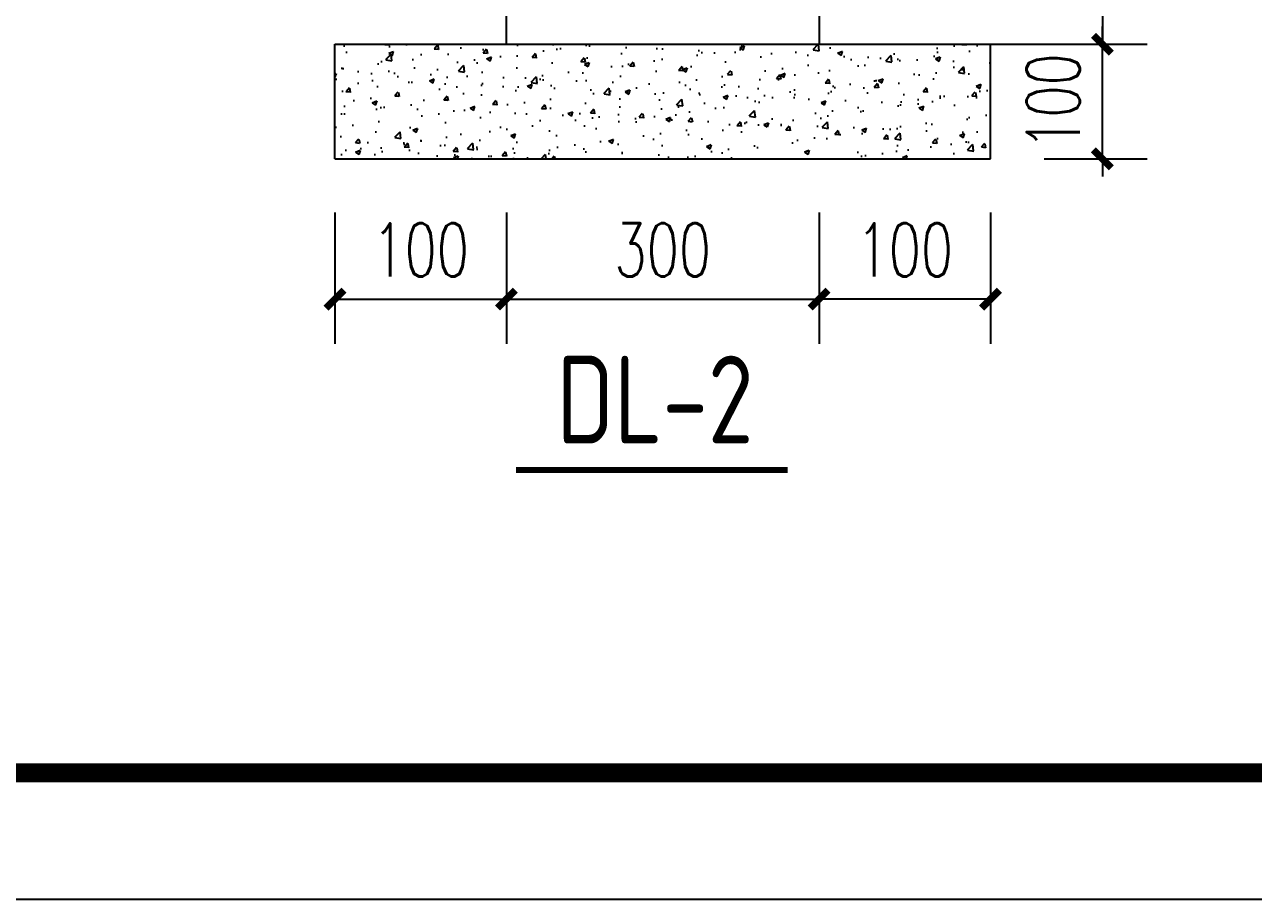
# Model space of a CAD drawing. Extents: x 180850 to 1399066, y 113487 to 334416.
# Drawn here: x 369864 to 383606, y 136382 to 146165 of the extents above; entities that cross this region are included whole.
import ezdxf

# ---------------------------------------------------------------- set-up
doc = ezdxf.new("R2010")
doc.units = 0
doc.header["$LTSCALE"] = 1000
for name, color, linetype in [('AXIS', 3, 'Continuous'), ('DIM_SYMB', 3, 'Continuous'), ('PUB_TEXT', 7, 'Continuous'), ('PUB_TITLE', 4, 'Continuous'), ('TEXT', 7, 'Continuous')]:
    doc.layers.add(name, color=color, linetype=linetype)
doc.styles.add('_TCH_DIM_T3', font='SIMPLEX', dxfattribs={"width": 0.705882, "bigfont": 'GBCBIG'})
doc.styles.add('C', font='tssdeng.shx', dxfattribs={"height": 3, "bigfont": 'tssdchn.shx'})
doc.dimstyles.new('TCH-200-10', dxfattribs={"dimtxt": 595, "dimasz": 200, "dimexe": 500, "dimexo": 600, "dimgap": 252.5, "dimtad": 1, "dimdec": 0, "dimlfac": 0.1, "dimzin": 0, "dimdsep": 46, "dimtxsty": '_TCH_DIM_T3', "dimblk": 'ARCHTICK', "dimcen": 0.09, "dimclrd": 124, "dimclre": 124, "dimclrt": 7, "dimazin": 2, "dimtfac": 1, "dimtdec": 0, "dimtix": 1, "dimtmove": 2, "dimatfit": 3, "dimfxl": 1, "dimtolj": 1, "dimtzin": 0, "dimarcsym": 0})

# ---------------------------------------------------------------- blocks, each defined once
blk = doc.blocks.new('_ArchTick')
at = {"color": 0, "linetype": 'ByBlock', "const_width": 0.4}
blk.add_lwpolyline([(-0.5, -0.5), (0.5, 0.5)], dxfattribs=at)
blk = doc.blocks.new('*D1250')
at = {"layer": 'AXIS', "color": 124, "linetype": 'ByBlock', "lineweight": -2, "transparency": 16777216}
for p, q in [((375253, 144064), (375253, 142595)), ((378748, 144064), (378748, 142595)), ((375253, 143095), (378748, 143095))]:
    blk.add_line(p, q, dxfattribs=at)
at = {"layer": 'Defpoints', "color": 0, "linetype": 'ByBlock', "transparency": 16777216}
for p in [(375253, 144664), (378748, 144664), (378748, 143095)]:
    blk.add_point(p, dxfattribs=at)
at = {"layer": 'AXIS', "color": 124, "linetype": 'ByBlock', "lineweight": -2, "transparency": 16777216, "xscale": 200, "yscale": 200, "zscale": 200, "rotation": 180}
blk.add_blockref('_ArchTick', (375253, 143095), dxfattribs=at)
at = {"layer": 'AXIS', "color": 124, "linetype": 'ByBlock', "lineweight": -2, "transparency": 16777216, "xscale": 200, "yscale": 200, "zscale": 200}
blk.add_blockref('_ArchTick', (378748, 143095), dxfattribs=at)
at = {"layer": 'AXIS', "color": 7, "linetype": 'ByBlock', "transparency": 16777216, "insert": (377001, 143645), "char_height": 595, "attachment_point": 5, "style": '_TCH_DIM_T3'}
blk.add_mtext('\\A1;300', dxfattribs=at)
blk = doc.blocks.new('*D1251')
at = {"layer": 'AXIS', "color": 124, "linetype": 'ByBlock', "lineweight": -2, "transparency": 16777216}
for p, q in [((379051, 152943), (382417, 152943)), ((381917, 152943), (381917, 145944)), ((379050, 145944), (382417, 145944))]:
    blk.add_line(p, q, dxfattribs=at)
at = {"layer": 'Defpoints', "color": 0, "linetype": 'ByBlock', "transparency": 16777216}
for p in [(378451, 152943), (378450, 145944), (381917, 145944)]:
    blk.add_point(p, dxfattribs=at)
at = {"layer": 'AXIS', "color": 124, "linetype": 'ByBlock', "lineweight": -2, "transparency": 16777216, "xscale": 200, "yscale": 200, "zscale": 200}
for p, rotation in [((381917, 152943), 90), ((381917, 145944), 270)]:
    blk.add_blockref('_ArchTick', p, dxfattribs=dict(at, rotation=rotation))
at = {"layer": 'AXIS', "color": 7, "linetype": 'ByBlock', "transparency": 16777216, "insert": (381367, 149443), "char_height": 595, "attachment_point": 5, "rotation": 90, "style": '_TCH_DIM_T3'}
blk.add_mtext('\\A1;700', dxfattribs=at)
blk = doc.blocks.new('*D1252')
at = {"layer": 'AXIS', "color": 124, "linetype": 'ByBlock', "lineweight": -2, "transparency": 16777216}
for p, q in [((381917, 145944), (381917, 146144)), ((381266, 145944), (382417, 145944)), ((381917, 144664), (381917, 145944)), ((381266, 144664), (382417, 144664)), ((381917, 144664), (381917, 144464))]:
    blk.add_line(p, q, dxfattribs=at)
at = {"layer": 'Defpoints', "color": 0, "linetype": 'ByBlock', "transparency": 16777216}
for p in [(380666, 145944), (381917, 145944), (380666, 144664)]:
    blk.add_point(p, dxfattribs=at)
at = {"layer": 'AXIS', "color": 124, "linetype": 'ByBlock', "lineweight": -2, "transparency": 16777216, "xscale": 200, "yscale": 200, "zscale": 200}
for p, rotation in [((381917, 145944), 270), ((381917, 144664), 90)]:
    blk.add_blockref('_ArchTick', p, dxfattribs=dict(at, rotation=rotation))
at = {"layer": 'AXIS', "color": 7, "linetype": 'ByBlock', "transparency": 16777216, "insert": (381367, 145304), "char_height": 595, "attachment_point": 5, "rotation": 90, "style": '_TCH_DIM_T3'}
blk.add_mtext('\\A1;100', dxfattribs=at)
blk = doc.blocks.new('*D1253')
at = {"layer": 'AXIS', "color": 124, "linetype": 'ByBlock', "lineweight": -2, "transparency": 16777216}
for p, q in [((378748, 144064), (378748, 142595)), ((380666, 144064), (380666, 142595)), ((380666, 143095), (378748, 143095))]:
    blk.add_line(p, q, dxfattribs=at)
at = {"layer": 'Defpoints', "color": 0, "linetype": 'ByBlock', "transparency": 16777216}
for p in [(378748, 144664), (380666, 144664), (378748, 143095)]:
    blk.add_point(p, dxfattribs=at)
at = {"layer": 'AXIS', "color": 124, "linetype": 'ByBlock', "lineweight": -2, "transparency": 16777216, "xscale": 200, "yscale": 200, "zscale": 200, "rotation": 180}
blk.add_blockref('_ArchTick', (378748, 143095), dxfattribs=at)
at = {"layer": 'AXIS', "color": 124, "linetype": 'ByBlock', "lineweight": -2, "transparency": 16777216, "xscale": 200, "yscale": 200, "zscale": 200}
blk.add_blockref('_ArchTick', (380666, 143095), dxfattribs=at)
at = {"layer": 'AXIS', "color": 7, "linetype": 'ByBlock', "transparency": 16777216, "insert": (379707, 143645), "char_height": 595, "attachment_point": 5, "style": '_TCH_DIM_T3'}
blk.add_mtext('\\A1;100', dxfattribs=at)
blk = doc.blocks.new('*D1254')
at = {"layer": 'AXIS', "color": 124, "linetype": 'ByBlock', "lineweight": -2, "transparency": 16777216}
for p, q in [((373335, 144064), (373335, 142595)), ((375253, 144064), (375253, 142595)), ((373335, 143095), (375253, 143095))]:
    blk.add_line(p, q, dxfattribs=at)
at = {"layer": 'Defpoints', "color": 0, "linetype": 'ByBlock', "transparency": 16777216}
for p in [(373335, 144664), (375253, 144664), (375253, 143095)]:
    blk.add_point(p, dxfattribs=at)
at = {"layer": 'AXIS', "color": 124, "linetype": 'ByBlock', "lineweight": -2, "transparency": 16777216, "xscale": 200, "yscale": 200, "zscale": 200, "rotation": 180}
blk.add_blockref('_ArchTick', (373335, 143095), dxfattribs=at)
at = {"layer": 'AXIS', "color": 124, "linetype": 'ByBlock', "lineweight": -2, "transparency": 16777216, "xscale": 200, "yscale": 200, "zscale": 200}
blk.add_blockref('_ArchTick', (375253, 143095), dxfattribs=at)
at = {"layer": 'AXIS', "color": 7, "linetype": 'ByBlock', "transparency": 16777216, "insert": (374294, 143645), "char_height": 595, "attachment_point": 5, "style": '_TCH_DIM_T3'}
blk.add_mtext('\\A1;100', dxfattribs=at)

msp = doc.modelspace()

# ---------------------------------------------------------------- hatches: boundary and pattern name
h = msp.add_hatch()
h.set_pattern_fill('AR-CONC', color=256, scale=300)
h.set_pattern_definition([(50, (-666479, -720572.3), (546.554, -47.81726), [57.15, -628.65]), (355, (-666479, -720572.3), (-105.72848, 573.16993), [45.72, -502.92]), (100.451, (-666433.45, -720576.3), (440.8275, 525.35006), [48.57, -534.27]), (46.1842, (-666479, -720419.9), (813.23712, -126.127), [85.725, -942.975]), (96.6356, (-666411.2, -720430.4), (712.2127, 742.27667), [72.855, -801.405]), (351.184, (-666479, -720419.9), (712.2138, 742.27535), [68.58, -754.38]), (21, (-666402.8, -720458), (454.84464, -306.79656), [57.15, -628.65]), (326, (-666402.8, -720458), (185.40609, 552.5639), [45.72, -502.92]), (71.4514, (-666364.9, -720483.6), (640.24947, 245.76857), [48.57, -534.27]), (37.5, (-666479, -720572.3), (9.26581, 253.665117), [0, -496.824, 0, -510.54, 0, -504.825]), (7.5, (-666479, -720572.3), (200.45899, 300.541724), [0, -291.084, 0, -485.394, 0, -192.405]), (327.5, (-666648.92, -720572.3), (406.771786, -17.186232), [0, -190.5, 0, -594.36, 0, -788.67]), (317.5, (-666725.12, -720572.3), (444.38754, 76.27947), [0, -247.65, 0, -394.716, 0, -560.07])])
h.paths.add_polyline_path([(380665.8, 144663.96), (380665.8, 145943.96), (373335.25, 145943.96), (373335.25, 144663.96)])

# ---------------------------------------------------------------- linework, layer by layer
at = {"color": 7, "linetype": 'Continuous'}
for p, q in [((373335.25, 145943.96), (380665.8, 145943.96)), ((373335.25, 144663.96), (373335.25, 145943.96)), ((380665.8, 144663.96), (380665.8, 145943.96)), ((373335.25, 144663.96), (380665.8, 144663.96))]:
    msp.add_line(p, q, dxfattribs=at)
at = {"layer": 'DIM_SYMB', "const_width": 70}
msp.add_lwpolyline([(375360.64, 141183.8), (378399.09, 141183.8)], dxfattribs=at)
at = {"layer": 'PUB_TITLE'}
msp.add_lwpolyline([(306908.52, 220381.89), (425837.69, 220381.89), (425837.69, 136381.97), (306908.52, 136381.97)], close=True, dxfattribs=at)
at = {"layer": 'PUB_TITLE', "const_width": 212.12}
msp.add_lwpolyline([(310443.87, 137796.11), (310443.87, 218967.75), (424423.55, 218967.75), (424423.55, 137796.11)], close=True, dxfattribs=at)
at = {"layer": 'TEXT'}
msp.add_lwpolyline([(375258.42, 152947.73), (378752.03, 152942.32), (378748.14, 145943.96), (375254.67, 145943.58)], close=True, dxfattribs=at)

# ---------------------------------------------------------------- texts
at = {"layer": 'PUB_TEXT', "style": 'C', "width": 0.8}
msp.add_text('DL-2', height=980, dxfattribs=at).set_placement((375813.24, 141481.79))

# ---------------------------------------------------------------- dimensions: what is measured, and where the dimension line sits
at = {"layer": 'AXIS', "linetype": 'ByBlock'}
for base, p1, p2, angle, text, picture, middle in [((381916.81, 145943.96), (378451.12, 152942.96), (378449.84, 145943.96), 90, '700', '*D1251', (381366.81, 149443.46)), ((381916.81, 145943.96), (380665.8, 144663.96), (380665.8, 145943.96), 90, '100', '*D1252', (381366.81, 145303.96)), ((378748.18, 143095.35), (380665.8, 144663.96), (378748.18, 144663.96), 180, '100', '*D1253', (379706.99, 143645.35))]:
    dim = msp.add_linear_dim(base=base, p1=p1, p2=p2, angle=angle, text=text, dimstyle='TCH-200-10', dxfattribs=at)
    dim.commit()
    dim.dimension.update_dxf_attribs({"geometry": picture, "text_midpoint": middle})
for base, p1, p2, text, picture, middle in [((375252.87, 143095.35), (373335.25, 144663.96), (375252.87, 144663.96), '100', '*D1254', (374294.06, 143645.35)), ((378748.18, 143095.35), (375252.87, 144663.96), (378748.18, 144663.96), '300', '*D1250', (377000.52, 143645.35))]:
    dim = msp.add_linear_dim(base=base, p1=p1, p2=p2, text=text, dimstyle='TCH-200-10', dxfattribs=at)
    dim.commit()
    dim.dimension.update_dxf_attribs({"geometry": picture, "text_midpoint": middle})

doc.saveas('drawing.dxf')
